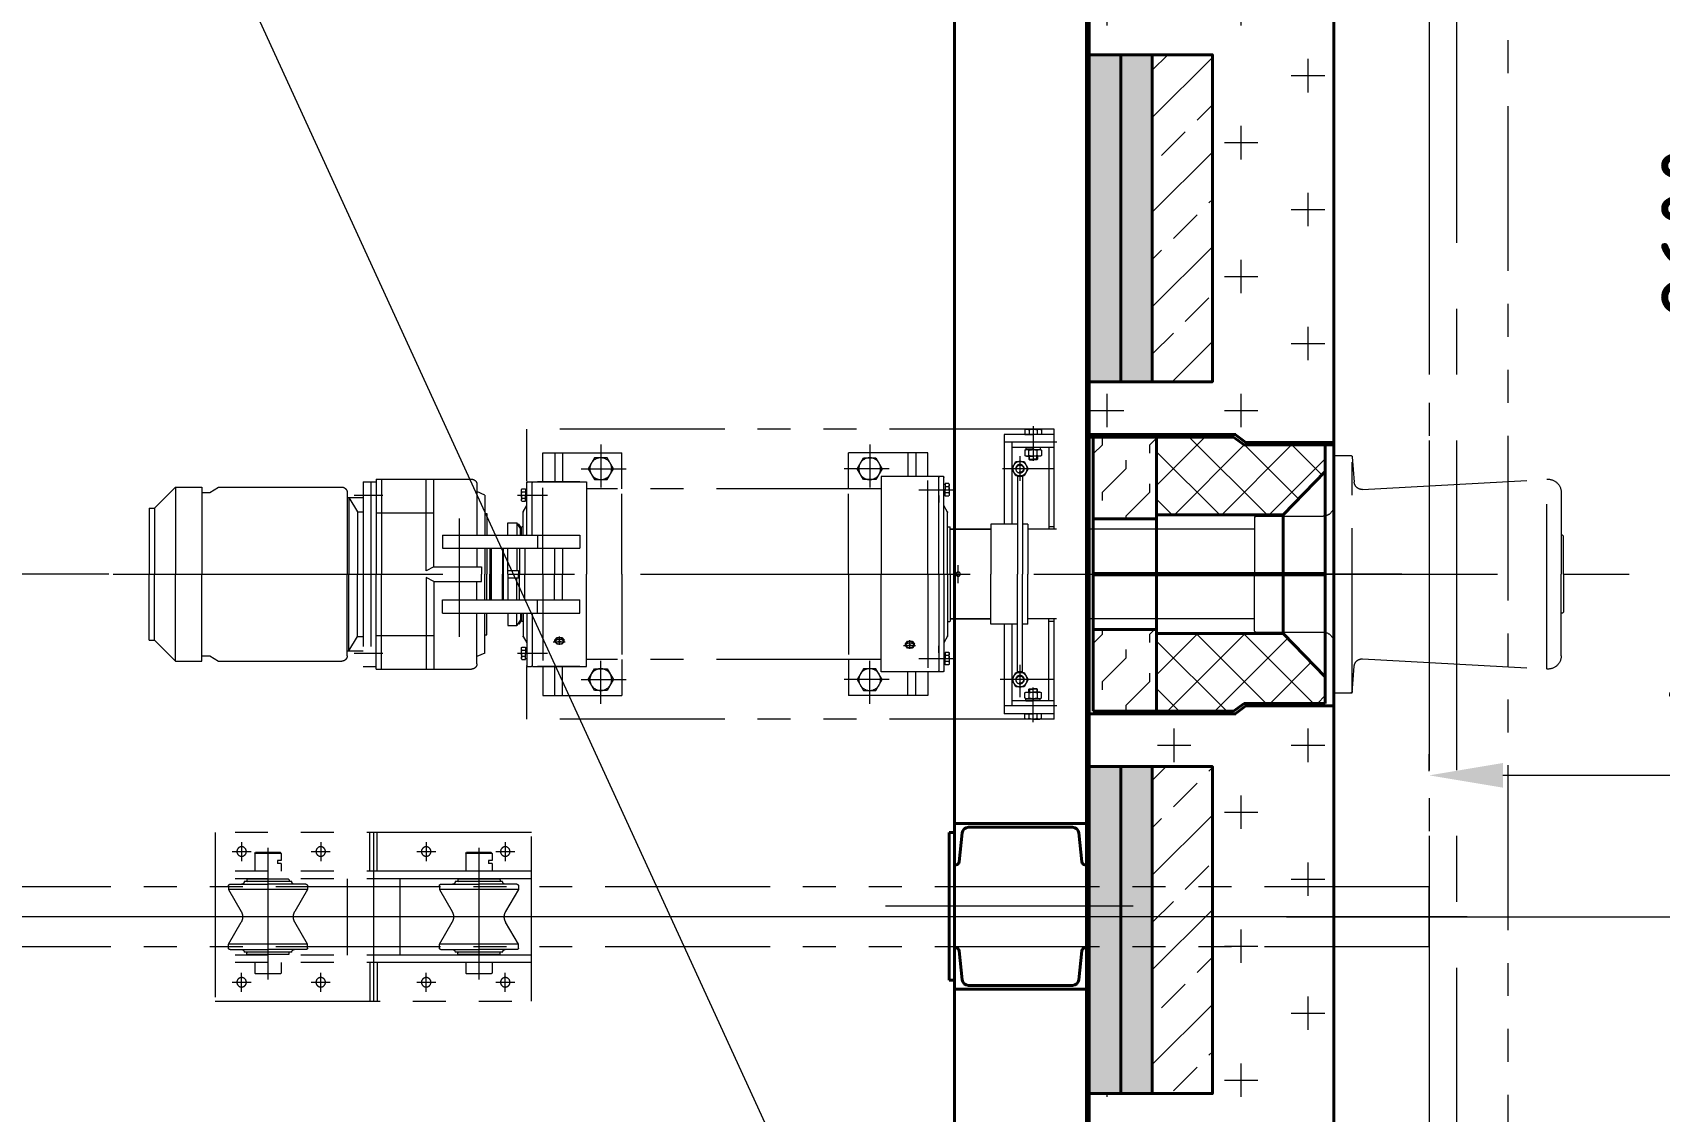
# Model space of a CAD drawing. Header units: millimetres. Extents: x 52110 to 400893, y -153728 to 31997.
# Drawn here: x 166396 to 169481, y -95063 to -93017 of the extents above; entities that cross this region are included whole.
import ezdxf

# ---------------------------------------------------------------- set-up
doc = ezdxf.new("R2010")
doc.units = ezdxf.units.MM
doc.header["$LTSCALE"] = 500
doc.linetypes.add('CENTER', pattern=[2, 1.25, -0.25, 0.25, -0.25])
doc.linetypes.add('PHANTOM2', pattern=[1.25, 0.625, -0.125, 0.125, -0.125, 0.125, -0.125])
for name, color, linetype, lineweight in [('2D', 4, 'PHANTOM2', 20), ('3中心线层', 1, 'CENTER', 18), ('SHI', 7, 'Continuous', 40), ('WEN', 3, 'Continuous', 20), ('ZHONG', 1, 'CENTER', 20)]:
    doc.layers.add(name, color=color, linetype=linetype, lineweight=lineweight)
doc.styles.add('GB', font='gbenor.shx', dxfattribs={"bigfont": 'gbcbig.shx'})
doc.dimstyles.new('ISO-25$0', dxfattribs={"dimscale": 40, "dimtxt": 3.5, "dimasz": 3.5, "dimexe": 1, "dimexo": 0.2, "dimgap": 1.2, "dimtad": 1, "dimtoh": 1, "dimdec": 1, "dimzin": 9, "dimdsep": 46, "dimtxsty": 'GB', "dimcen": 0, "dimclrd": 3, "dimclre": 3, "dimclrt": 256, "dimadec": 0, "dimazin": 2, "dimtfac": 1, "dimtdec": 1, "dimtix": 1, "dimtmove": 0, "dimatfit": 3, "dimldrblk": 'DOTSMALL', "dimfxl": 0, "dimlwd": -1, "dimlwe": 20, "dimarcsym": 0})

# ---------------------------------------------------------------- blocks, each defined once
blk = doc.blocks.new('tgj')
at = {"layer": '2D'}
for p, q in [((145223.7, 50980.8), (145823.7, 50980.8)), ((145223.7, 50660.8), (145223.7, 50980.8)), ((145516.7, 50907.3), (145516.7, 50980.8)), ((145530.7, 50907.3), (145530.7, 50980.8)), ((145823.7, 50980.8), (145823.7, 50660.8)), ((145298.7, 50927.3), (145300.2, 50928.8)), ((145298.7, 50907.3), (145298.7, 50927.3)), ((145347.2, 50928.8), (145300.2, 50928.8)), ((145348.7, 50927.3), (145347.2, 50928.8)), ((145348.7, 50907.3), (145348.7, 50927.3)), ((145698.7, 50927.3), (145700.2, 50928.8)), ((145698.7, 50907.3), (145698.7, 50927.3)), ((145747.2, 50928.8), (145700.2, 50928.8)), ((145748.7, 50927.3), (145747.2, 50928.8)), ((145748.7, 50907.3), (145748.7, 50927.3)), ((145823.7, 50907.3), (145223.7, 50907.3)), ((145823.7, 50893.3), (145223.7, 50893.3)), ((145248.7, 50879.8), (145248.7, 50872.7)), ((145251.7, 50882.8), (145323.7, 50882.8)), ((145278.7, 50887.8), (145278.7, 50887.8)), ((145323.7, 50887.8), (145278.7, 50887.8)), ((145284.7, 50892.3), (145283.7, 50891.3)), ((145283.7, 50891.3), (145283.7, 50888.8)), ((145283.7, 50888.8), (145284.7, 50887.8)), ((145362.7, 50892.3), (145284.7, 50892.3)), ((145368.7, 50887.8), (145323.7, 50887.8)), ((145395.7, 50882.8), (145323.7, 50882.8)), ((145363.7, 50891.3), (145362.7, 50892.3)), ((145363.7, 50888.8), (145362.7, 50887.8)), ((145363.7, 50891.3), (145363.7, 50888.8)), ((145368.7, 50887.8), (145368.7, 50887.8)), ((145398.7, 50879.8), (145398.7, 50872.7)), ((145473.7, 50748.3), (145473.7, 50893.3)), ((145573.7, 50748.3), (145573.7, 50893.3)), ((145648.7, 50879.8), (145648.7, 50872.7)), ((145651.7, 50882.8), (145723.7, 50882.8)), ((145678.7, 50887.8), (145678.7, 50887.8)), ((145723.7, 50887.8), (145678.7, 50887.8)), ((145684.7, 50892.3), (145683.7, 50891.3)), ((145683.7, 50891.3), (145683.7, 50888.8)), ((145683.7, 50888.8), (145684.7, 50887.8)), ((145762.7, 50892.3), (145684.7, 50892.3)), ((145768.7, 50887.8), (145723.7, 50887.8)), ((145795.7, 50882.8), (145723.7, 50882.8)), ((145763.7, 50891.3), (145762.7, 50892.3)), ((145763.7, 50888.8), (145762.7, 50887.8)), ((145763.7, 50891.3), (145763.7, 50888.8)), ((145768.7, 50887.8), (145768.7, 50887.8)), ((145798.7, 50879.8), (145798.7, 50872.7)), ((147525.8, 50877.8), (143469.2, 50877.8)), ((145248.7, 50872.7), (145272.9, 50830.8)), ((145398.7, 50872.7), (145248.7, 50872.7)), ((145398.7, 50872.7), (145374.4, 50830.8)), ((145648.7, 50872.7), (145672.9, 50830.8)), ((145798.7, 50872.7), (145648.7, 50872.7)), ((145798.7, 50872.7), (145774.4, 50830.8)), ((147525.8, 50877.8), (147525.8, 50763.8)), ((145248.7, 50768.8), (145272.9, 50810.8)), ((145398.7, 50768.8), (145374.4, 50810.8)), ((145648.7, 50768.8), (145672.9, 50810.8)), ((145798.7, 50768.8), (145774.4, 50810.8)), ((147525.8, 50763.8), (143469.2, 50763.8)), ((145248.7, 50761.8), (145248.7, 50768.8)), ((145398.7, 50768.8), (145248.7, 50768.8)), ((145251.7, 50758.8), (145323.7, 50758.8)), ((145395.7, 50758.8), (145323.7, 50758.8)), ((145398.7, 50761.8), (145398.7, 50768.8)), ((145648.7, 50761.8), (145648.7, 50768.8)), ((145798.7, 50768.8), (145648.7, 50768.8)), ((145651.7, 50758.8), (145723.7, 50758.8)), ((145795.7, 50758.8), (145723.7, 50758.8)), ((145798.7, 50761.8), (145798.7, 50768.8)), ((145823.7, 50748.3), (145223.7, 50748.3)), ((145823.7, 50734.3), (145223.7, 50734.3)), ((145278.7, 50753.8), (145278.7, 50753.8)), ((145323.7, 50753.8), (145278.7, 50753.8)), ((145283.7, 50752.8), (145284.7, 50753.8)), ((145283.7, 50750.3), (145283.7, 50752.8)), ((145284.7, 50749.3), (145283.7, 50750.3)), ((145292.7, 50753.8), (145284.7, 50753.8)), ((145362.7, 50749.3), (145284.7, 50749.3)), ((145298.7, 50700.3), (145298.7, 50734.3)), ((145362.7, 50753.8), (145323.7, 50753.8)), ((145348.7, 50719.8), (145348.7, 50734.3)), ((145368.7, 50753.8), (145354.7, 50753.8)), ((145363.7, 50752.8), (145362.7, 50753.8)), ((145363.7, 50750.3), (145362.7, 50749.3)), ((145363.7, 50750.3), (145363.7, 50752.8)), ((145368.7, 50753.8), (145368.7, 50753.8)), ((145516.7, 50734.3), (145516.7, 50660.8)), ((145530.7, 50734.3), (145530.7, 50660.8)), ((145678.7, 50753.8), (145678.7, 50753.8)), ((145723.7, 50753.8), (145678.7, 50753.8)), ((145683.7, 50752.8), (145684.7, 50753.8)), ((145683.7, 50750.3), (145683.7, 50752.8)), ((145684.7, 50749.3), (145683.7, 50750.3)), ((145692.7, 50753.8), (145684.7, 50753.8)), ((145762.7, 50749.3), (145684.7, 50749.3)), ((145698.7, 50700.3), (145698.7, 50734.3)), ((145762.7, 50753.8), (145723.7, 50753.8)), ((145748.7, 50719.8), (145748.7, 50734.3)), ((145768.7, 50753.8), (145754.7, 50753.8)), ((145763.7, 50752.8), (145762.7, 50753.8)), ((145763.7, 50750.3), (145762.7, 50749.3)), ((145763.7, 50750.3), (145763.7, 50752.8)), ((145768.7, 50753.8), (145768.7, 50753.8)), ((145348.7, 50700.3), (145298.7, 50700.3)), ((145298.7, 50700.3), (145300.2, 50698.8)), ((145347.2, 50698.8), (145300.2, 50698.8)), ((145341.7, 50713.8), (145341.7, 50719.8)), ((145348.7, 50719.8), (145341.7, 50719.8)), ((145348.7, 50713.8), (145341.7, 50713.8)), ((145348.7, 50700.3), (145347.2, 50698.8)), ((145348.7, 50700.3), (145348.7, 50713.8)), ((145698.7, 50700.3), (145700.2, 50698.8)), ((145748.7, 50700.3), (145698.7, 50700.3)), ((145747.2, 50698.8), (145700.2, 50698.8)), ((145741.7, 50713.8), (145741.7, 50719.8)), ((145748.7, 50719.8), (145741.7, 50719.8)), ((145748.7, 50713.8), (145741.7, 50713.8)), ((145748.7, 50700.3), (145747.2, 50698.8)), ((145748.7, 50700.3), (145748.7, 50713.8)), ((145823.7, 50660.8), (145223.7, 50660.8))]:
    blk.add_line(p, q, dxfattribs=at)
at = {"layer": '2D', "ltscale": 10}
for centre in [(145273.7, 50944.8), (145423.7, 50944.8), (145623.7, 50944.8), (145773.7, 50944.8), (145273.7, 50696.8), (145423.7, 50696.8), (145623.7, 50696.8), (145773.7, 50696.8)]:
    blk.add_circle(centre, 9, dxfattribs=at)
at = {"layer": '2D'}
for centre, radius, start, end in [((145251.7, 50879.8), 3, 90, 180), ((145273.7, 50887.8), 5, 270, 0), ((145373.7, 50887.8), 5, 180, 270), ((145395.7, 50879.8), 3, 0, 90), ((145651.7, 50879.8), 3, 90, 180), ((145673.7, 50887.8), 5, 270, 0), ((145773.7, 50887.8), 5, 180, 270), ((145795.7, 50879.8), 3, 0, 90), ((145255.6, 50820.8), 20, 330, 30), ((145391.8, 50820.8), 20, 150, 210), ((145655.6, 50820.8), 20, 330, 30), ((145791.8, 50820.8), 20, 150, 210), ((145251.7, 50761.8), 3, 180, 270), ((145273.7, 50753.8), 5, 0, 90), ((145373.7, 50753.8), 5, 90, 180), ((145395.7, 50761.8), 3, 270, 0), ((145651.7, 50761.8), 3, 180, 270), ((145673.7, 50753.8), 5, 0, 90), ((145773.7, 50753.8), 5, 90, 180), ((145795.7, 50761.8), 3, 270, 0)]:
    blk.add_arc(centre, radius, start, end, dxfattribs=at)
at = {"layer": 'ZHONG', "ltscale": 10}
for p, q in [((145523.7, 50660.8), (145523.7, 50980.8)), ((145255.7, 50944.8), (145291.7, 50944.8)), ((145273.7, 50962.8), (145273.7, 50926.8)), ((145405.7, 50944.8), (145441.7, 50944.8)), ((145423.7, 50962.8), (145423.7, 50926.8)), ((145605.7, 50944.8), (145641.7, 50944.8)), ((145623.7, 50962.8), (145623.7, 50926.8)), ((145755.7, 50944.8), (145791.7, 50944.8)), ((145773.7, 50962.8), (145773.7, 50926.8)), ((145255.7, 50696.8), (145291.7, 50696.8)), ((145273.7, 50678.8), (145273.7, 50714.8)), ((145405.7, 50696.8), (145441.7, 50696.8)), ((145423.7, 50678.8), (145423.7, 50714.8)), ((145605.7, 50696.8), (145641.7, 50696.8)), ((145623.7, 50678.8), (145623.7, 50714.8)), ((145755.7, 50696.8), (145791.7, 50696.8)), ((145773.7, 50678.8), (145773.7, 50714.8))]:
    blk.add_line(p, q, dxfattribs=at)
at = {"layer": 'ZHONG', "ltscale": 7}
for p, q in [((145323.7, 50689.5), (145323.7, 50939.4)), ((145723.7, 50689.5), (145723.7, 50939.4))]:
    blk.add_line(p, q, dxfattribs=at)
at = {"layer": 'ZHONG', "ltscale": 21}
blk.add_line((147598.1, 50820.8), (143409.6, 50820.8), dxfattribs=at)
blk = doc.blocks.new('l')
at = {"layer": '2D'}
blk.add_lwpolyline([(196153.5, 48915.3), (196303.5, 48915.3), (196303.5, 36915.3), (196153.5, 36915.3)], close=True, dxfattribs=at)
blk = doc.blocks.new('*D321')
at = {"layer": 'Defpoints', "color": 0}
for p in [(169044.5, -94425.5), (169044.5, -94425.5), (170234.5, -94425.5)]:
    blk.add_point(p, dxfattribs=at)
at = {"layer": 'WEN', "color": 3, "linetype": 'ByBlock', "lineweight": 20}
for p, q in [((169044.5, -94417.5), (169044.5, -94385.5)), ((170234.5, -94417.5), (170234.5, -94385.5))]:
    blk.add_line(p, q, dxfattribs=at)
at = {"layer": 'WEN', "color": 3, "linetype": 'ByBlock'}
blk.add_line((170094.5, -94425.5), (169184.5, -94425.5), dxfattribs=at)
at = {"layer": 'WEN', "color": 3}
for points in [[(169184.5, -94402.1), (169184.5, -94448.8), (169044.5, -94425.5)], [(170094.5, -94402.1), (170094.5, -94448.8), (170234.5, -94425.5)]]:
    blk.add_solid(points, dxfattribs=at)
at = {"layer": 'WEN', "insert": (169639.5, -94307.5), "char_height": 140, "attachment_point": 5, "style": 'GB'}
blk.add_mtext('1190', dxfattribs=at)
blk = doc.blocks.new('_DotSmall')
at = {"color": 0, "linetype": 'ByBlock', "const_width": 0.5}
blk.add_lwpolyline([(-0.0625, 0, 1), (0.0625, 0, 1)], format="xyb", close=True, dxfattribs=at)
blk = doc.blocks.new('A$C7DE81D0F')
at = {"layer": '2D'}
for p, q in [((1724.6, 555.5), (724.6, 555.5)), ((724.6, 555.5), (724.6, 456.5)), ((1684.6, 555.6), (1672.2, 555.6)), ((1677.1, 555.6), (1677.1, 555.6)), ((1684.6, 555.6), (1697, 555.6)), ((1692, 555.6), (1692, 555.6)), ((1724.6, 555.5), (1724.6, 365.5)), ((1724.6, 545.5), (1629.6, 545.5)), ((1629.6, 375.5), (1629.6, 545.5)), ((1729.6, 530.5), (1629.6, 530.5)), ((1644.6, 530.5), (1644.6, 375.5)), ((1668.9, 554.4), (1668.9, 545.5)), ((1668.9, 545.5), (1684.6, 545.5)), ((1676.8, 554.4), (1676.8, 545.5)), ((1700.2, 545.5), (1684.6, 545.5)), ((1692.3, 554.4), (1692.3, 545.5)), ((1700.2, 554.4), (1700.2, 545.5)), ((754.6, 510.5), (904.6, 510.5)), ((754.6, 455.5), (754.6, 510.5)), ((777.3, 510.5), (777.3, 455.5)), ((792.3, 510.5), (792.3, 455.5)), ((904.6, 442.5), (904.6, 510.5)), ((1484.6, 510.5), (1334.6, 510.5)), ((1334.6, 442.5), (1334.6, 510.5)), ((1446.9, 510.5), (1446.9, 465.5)), ((1461.9, 510.5), (1461.9, 465.5)), ((1484.6, 465.5), (1484.6, 510.5)), ((1724.6, 520.5), (1644.6, 520.5)), ((1668.9, 515.7), (1668.9, 505.3)), ((1668.9, 505.3), (1668.9, 505.3)), ((1671, 520.5), (1684.6, 520.5)), ((1671, 520.5), (1671, 517.1)), ((1671, 517.1), (1696.1, 517.1)), ((1672, 504.1), (1684.6, 504.1)), ((1684.6, 516.9), (1672.2, 516.9)), ((1676.6, 504.1), (1676.6, 498.8)), ((1676.6, 498.8), (1684.6, 498.8)), ((1676.6, 498.8), (1677.7, 497.7)), ((1676.7, 515.7), (1676.7, 515.7)), ((1676.7, 505.3), (1676.7, 515.7)), ((1676.7, 504.1), (1676.7, 504.1)), ((1677.2, 517.1), (1677.2, 517.1)), ((1677.7, 497.7), (1677.7, 504.1)), ((1677.7, 497.7), (1684.6, 497.7)), ((1685.1, 520.5), (1683.4, 517.1)), ((1685.7, 520.5), (1684, 517.1)), ((1698.2, 520.5), (1684.6, 520.5)), ((1684.6, 516.9), (1696.9, 516.9)), ((1697.2, 504.1), (1684.6, 504.1)), ((1692.6, 498.8), (1684.6, 498.8)), ((1691.4, 497.7), (1684.6, 497.7)), ((1691.4, 497.7), (1691.4, 504.1)), ((1692.6, 498.8), (1691.4, 497.7)), ((1692, 517.1), (1692, 517.1)), ((1692.4, 505.3), (1692.4, 515.7)), ((1692.4, 515.7), (1692.4, 515.7)), ((1692.4, 504.1), (1692.4, 504.1)), ((1692.6, 504.1), (1692.6, 498.8)), ((1696.2, 517.1), (1698.2, 517.1)), ((1698.2, 520.5), (1698.2, 517.1)), ((1700.3, 515.7), (1700.3, 505.3)), ((1700.3, 505.3), (1700.3, 505.3)), ((1714.6, 520.5), (1714.6, 365.5)), ((2254.6, 502.5), (2254.6, 280.5)), ((2257.6, 505.5), (2289.6, 505.5)), ((2289.6, 505.5), (2289.6, 57.4)), ((2289.6, 505.5), (2293.5, 455)), ((1396.4, 465.5), (1396.4, 280.5)), ((1505.4, 465.5), (1396.4, 465.5)), ((1505.4, 280.5), (1505.4, 465.5)), ((1506.4, 465.5), (1505.4, 464.5)), ((1514.4, 465.5), (1506.4, 465.5)), ((1515.4, 464.5), (1514.4, 465.5)), ((1515.4, 280.5), (1515.4, 464.5)), ((1654.6, 465.5), (1654.6, 280.5)), ((1664.6, 465.5), (1654.6, 465.5)), ((1664.6, 465.5), (1664.6, 280.5)), ((58.2, 445.5), (18.2, 405.5)), ((58.2, 445.5), (108.2, 445.5)), ((58.2, 445.5), (58.2, 280.5)), ((108.2, 445.5), (108.2, 280.5)), ((108.2, 435.5), (123.2, 435.5)), ((123.2, 435.5), (139.6, 445.5)), ((139.6, 445.5), (373.7, 445.5)), ((383.7, 435.5), (383.7, 280.5)), ((413.7, 105.5), (413.7, 455.5)), ((413.7, 455.5), (438.7, 455.5)), ((428.7, 105.5), (428.7, 455.5)), ((438.7, 460.5), (438.7, 280.5)), ((438.7, 460.5), (619.7, 460.5)), ((448.7, 460.5), (448.7, 280.5)), ((533.2, 286.9), (533.2, 460.5)), ((548.2, 294.5), (548.2, 460.5)), ((629.7, 450.5), (629.7, 354.5)), ((644.7, 430.5), (629.7, 437)), ((714.2, 430.5), (714.2, 439.8)), ((714.2, 436.1), (714.2, 436.1)), ((715.1, 442.3), (721.8, 442.3)), ((715.1, 436.3), (721.8, 436.3)), ((721.8, 442.3), (721.8, 430.5)), ((721.8, 440.7), (724.4, 440.7)), ((721.8, 440.7), (721.8, 430.5)), ((724.4, 454.5), (725.4, 455.5)), ((724.4, 354.5), (724.4, 454.5)), ((724.4, 439.3), (724.4, 440.7)), ((724.4, 420.3), (724.4, 439.2)), ((725.4, 455.5), (733.4, 455.5)), ((733.4, 455.5), (734.4, 454.5)), ((735.4, 455.5), (734.4, 454.5)), ((734.4, 406.5), (734.4, 454.5)), ((734.4, 354.5), (734.4, 454.5)), ((734.4, 415.5), (734.4, 454.5)), ((735.4, 455.5), (837.3, 455.5)), ((824.6, 455.5), (744.4, 455.5)), ((754.6, 280.5), (754.6, 444.3)), ((837.3, 455.5), (837.3, 280.5)), ((1396.4, 442.5), (837.3, 442.5)), ((904.6, 280.5), (904.6, 433.1)), ((1334.6, 280.5), (1334.6, 433.1)), ((1484.6, 280.5), (1484.6, 458.1)), ((1505.4, 415.5), (1505.4, 434.5)), ((1505.4, 416.5), (1505.4, 434.5)), ((1517.9, 450.7), (1515.4, 450.7)), ((1515.4, 449.3), (1515.4, 450.7)), ((1515.4, 430.3), (1515.4, 449.2)), ((1517.9, 441.4), (1515.4, 440.1)), ((1517.9, 440.9), (1515.4, 439.7)), ((1517.9, 452.3), (1517.9, 440.5)), ((1524.6, 452.3), (1517.9, 452.3)), ((1517.9, 450.7), (1517.9, 440.5)), ((1524.6, 446.3), (1517.9, 446.3)), ((1517.9, 428.8), (1517.9, 440.5)), ((1517.9, 430.3), (1517.9, 440.5)), ((1524.6, 434.7), (1517.9, 434.7)), ((1525.5, 440.5), (1525.5, 449.8)), ((1525.5, 446.1), (1525.5, 446.1)), ((1525.5, 440.5), (1525.5, 431.2)), ((1525.5, 434.9), (1525.5, 434.9)), ((2309.1, 441.2), (2658.7, 460.4)), ((2658.7, 460.4), (2658.7, 100.6)), ((2686, 435.5), (2686, 280.5)), ((8.2, 405.5), (8.2, 280.5)), ((8.2, 405.5), (18.2, 405.5)), ((18.2, 405.5), (18.2, 280.5)), ((383.7, 425.7), (413.7, 425.7)), ((386.7, 425.7), (403.1, 398.6)), ((386.7, 425.7), (386.7, 280.5)), ((644.7, 430.5), (644.7, 354.5)), ((714.2, 430.5), (714.2, 421.2)), ((714.2, 424.9), (714.2, 424.9)), ((715.1, 424.7), (721.8, 424.7)), ((715.1, 418.8), (721.8, 418.8)), ((717.4, 398.7), (724.4, 410.8)), ((721.8, 431.4), (724.4, 430.1)), ((721.8, 430.9), (724.4, 429.7)), ((721.8, 420.3), (721.8, 430.5)), ((721.8, 418.8), (721.8, 430.5)), ((721.8, 420.3), (724.4, 420.3)), ((782, 413.6), (777.7, 408.6)), ((777.7, 408.6), (777.7, 405.6)), ((777.7, 408.6), (782, 403.6)), ((777.7, 405.6), (782, 400.6)), ((790.7, 413.6), (782, 413.6)), ((782, 403.6), (790.7, 403.6)), ((782, 403.6), (782, 400.6)), ((795, 408.6), (790.7, 413.6)), ((790.7, 403.6), (795, 408.6)), ((790.7, 400.6), (795, 405.6)), ((790.7, 403.6), (790.7, 400.6)), ((795, 408.6), (795, 405.6)), ((1446.5, 420.6), (1442.2, 415.6)), ((1442.2, 415.6), (1446.5, 410.6)), ((1442.2, 415.6), (1442.2, 412.6)), ((1442.2, 412.6), (1446.5, 407.6)), ((1455.2, 420.6), (1446.5, 420.6)), ((1446.5, 410.6), (1455.2, 410.6)), ((1446.5, 410.6), (1446.5, 407.6)), ((1446.5, 407.6), (1455.2, 407.6)), ((1459.5, 415.6), (1455.2, 420.6)), ((1455.2, 410.6), (1459.5, 415.6)), ((1455.2, 407.6), (1459.5, 412.6)), ((1455.2, 410.6), (1455.2, 407.6)), ((1459.5, 415.6), (1459.5, 412.6)), ((1505.4, 429.5), (1505.4, 416.5)), ((1517.9, 430.3), (1515.4, 430.3)), ((1522.4, 398.4), (1515.4, 410.5)), ((1524.6, 428.8), (1517.9, 428.8)), ((403.1, 398.6), (403.1, 280.5)), ((403.1, 398.6), (413.7, 398.6)), ((438.7, 396.6), (548.2, 396.6)), ((644.7, 395.5), (648.7, 395.5)), ((648.7, 395.5), (648.7, 354.5)), ((688.4, 378), (705.4, 378)), ((688.4, 354.5), (688.4, 378)), ((705.4, 378), (705.4, 354.5)), ((712.4, 367.1), (705.4, 378)), ((709.3, 375.6), (707.6, 374.5)), ((714.4, 367.7), (709.3, 375.6)), ((715.4, 370.5), (714.4, 369.5)), ((717.4, 370.5), (715.4, 370.5)), ((717.4, 354.5), (717.4, 398.7)), ((782, 400.6), (790.7, 400.6)), ((1522.4, 280.5), (1522.4, 398.4)), ((1522.4, 370.5), (1526.4, 370.5)), ((1526.4, 370.5), (1527.4, 369.5)), ((1604.6, 375.5), (1604.6, 280.5)), ((1654.6, 375.5), (1604.6, 375.5)), ((1674.6, 375.5), (1664.6, 375.5)), ((1674.6, 375.5), (1674.6, 280.5)), ((1724.6, 370.5), (1714.6, 370.5)), ((2104.6, 388.5), (2106.6, 390.5)), ((2104.6, 388.5), (2104.6, 280.5)), ((2106.6, 390.5), (2234.6, 390.5)), ((564.2, 354.5), (824.6, 354.5)), ((564.2, 354.5), (564.2, 329.5)), ((712.4, 355.5), (712.4, 367.1)), ((712.4, 354.5), (712.4, 355.5)), ((714.4, 354.5), (714.4, 369.5)), ((744.6, 354.5), (744.6, 329.5)), ((824.6, 354.5), (824.6, 329.5)), ((1527.4, 280.5), (1527.4, 369.5)), ((1527.4, 365.5), (1604.6, 365.5)), ((1604.6, 365.5), (1527.4, 365.5)), ((1527.4, 362.5), (1527.4, 365.5)), ((2104.1, 365.5), (1674.6, 365.5)), ((2688.5, 354.5), (2686, 354.5)), ((2690.5, 352.5), (2688.5, 354.5)), ((2690.5, 280.5), (2690.5, 352.5)), ((564.2, 329.5), (824.6, 329.5)), ((629.7, 329.5), (629.7, 294.5)), ((644.7, 329.5), (644.7, 280.5)), ((648.7, 329.5), (648.7, 280.5)), ((654.2, 329.5), (654.2, 280.5)), ((654.2, 318), (655.1, 318)), ((655.1, 329.5), (655.1, 280.5)), ((657.1, 329.5), (657.1, 231.5)), ((678.1, 329.5), (678.1, 280.5)), ((680.1, 329.5), (680.1, 231.5)), ((688.4, 280.5), (688.4, 329.5)), ((705.4, 329.5), (705.4, 287.5)), ((710.6, 329.5), (710.6, 280.5)), ((720.7, 329.5), (720.7, 280.5)), ((777.1, 329.5), (777.1, 280.5)), ((792.1, 329.5), (792.1, 280.5)), ((8.2, 155.5), (8.2, 280.5)), ((18.2, 155.5), (18.2, 280.5)), ((58.2, 115.5), (58.2, 280.5)), ((108.2, 115.5), (108.2, 280.5)), ((383.7, 125.5), (383.7, 280.5)), ((386.7, 135.4), (386.7, 280.5)), ((403.1, 162.5), (403.1, 280.5)), ((438.7, 100.5), (438.7, 280.5)), ((448.7, 100.5), (448.7, 280.5)), ((548.2, 294.5), (533.2, 286.9)), ((548.2, 294.5), (638.5, 294.5)), ((638.5, 294.5), (638.5, 280.5)), ((638.5, 266.5), (638.5, 280.5)), ((644.7, 231.5), (644.7, 280.5)), ((648.7, 231.5), (648.7, 280.5)), ((654.2, 231.5), (654.2, 280.5)), ((655.1, 231.5), (655.1, 280.5)), ((678.1, 231.5), (678.1, 280.5)), ((688.4, 287.5), (708.4, 287.5)), ((688.4, 280.5), (688.4, 231.5)), ((708.4, 287.5), (708.4, 280.5)), ((708.4, 273.5), (708.4, 280.5)), ((710.6, 231.5), (710.6, 280.5)), ((720.7, 231.5), (720.7, 280.5)), ((754.6, 280.5), (754.6, 116.8)), ((777.1, 231.5), (777.1, 280.5)), ((792.1, 231.5), (792.1, 280.5)), ((837.3, 105.5), (837.3, 280.5)), ((904.6, 280.5), (904.6, 127.9)), ((1334.6, 280.5), (1334.6, 127.9)), ((1396.4, 95.5), (1396.4, 280.5)), ((1484.6, 280.5), (1484.6, 103)), ((1505.4, 280.5), (1505.4, 95.5)), ((1515.4, 280.5), (1515.4, 96.5)), ((1522.4, 280.5), (1522.4, 162.7)), ((1527.4, 280.5), (1527.4, 191.5)), ((1542.4, 297.5), (1542.4, 263.4)), ((1604.6, 185.5), (1604.6, 280.5)), ((1654.6, 95.5), (1654.6, 280.5)), ((1664.6, 95.5), (1664.6, 280.5)), ((1674.6, 185.5), (1674.6, 280.5)), ((2104.6, 172.5), (2104.6, 280.5)), ((2254.6, 58.5), (2254.6, 280.5)), ((2686, 125.5), (2686, 280.5)), ((2690.5, 280.5), (2690.5, 208.5)), ((533.2, 274.2), (533.2, 100.5)), ((548.2, 266.5), (533.2, 274.2)), ((548.2, 266.5), (548.2, 100.5)), ((548.2, 266.5), (638.5, 266.5)), ((629.7, 231.5), (629.7, 266.5)), ((688.4, 273.5), (708.4, 273.5)), ((705.4, 231.5), (705.4, 273.5)), ((564.2, 231.5), (824.6, 231.5)), ((564.2, 206.5), (564.2, 231.5)), ((654.2, 243), (655.1, 243)), ((744.6, 206.5), (744.6, 231.5)), ((824.6, 206.5), (824.6, 231.5)), ((564.2, 206.5), (824.6, 206.5)), ((629.7, 110.5), (629.7, 206.5)), ((644.7, 130.5), (644.7, 206.5)), ((648.7, 165.5), (648.7, 206.5)), ((688.4, 206.5), (688.4, 183)), ((705.4, 183), (705.4, 206.5)), ((712.4, 193.9), (705.4, 183)), ((709.3, 185.5), (707.6, 186.6)), ((714.4, 193.3), (709.3, 185.5)), ((712.4, 206.5), (712.4, 205.5)), ((712.4, 205.5), (712.4, 193.9)), ((714.4, 206.5), (714.4, 191.5)), ((715.4, 190.5), (714.4, 191.5)), ((717.4, 190.5), (715.4, 190.5)), ((717.4, 206.5), (717.4, 162.3)), ((724.4, 206.5), (724.4, 106.5)), ((734.4, 206.5), (734.4, 106.5)), ((1522.4, 190.5), (1526.4, 190.5)), ((1526.4, 190.5), (1527.4, 191.5)), ((1527.4, 198.5), (1527.4, 195.5)), ((1527.4, 195.5), (1604.6, 195.5)), ((1604.6, 195.5), (1527.4, 195.5)), ((1654.6, 185.5), (1604.6, 185.5)), ((1629.6, 15.5), (1629.6, 185.5)), ((1644.6, 185.5), (1644.6, 30.5)), ((1674.6, 185.5), (1664.6, 185.5)), ((2104.1, 195.5), (1674.6, 195.5)), ((1714.6, 40.5), (1714.6, 195.5)), ((1724.6, 190.5), (1714.6, 190.5)), ((1724.6, 195.5), (1724.6, 5.5)), ((2688.5, 206.5), (2686, 206.5)), ((2690.5, 208.5), (2688.5, 206.5)), ((8.2, 155.5), (18.2, 155.5)), ((58.2, 115.5), (18.2, 155.5)), ((386.7, 135.4), (403.1, 162.5)), ((403.1, 162.5), (413.7, 162.5)), ((438.7, 164.4), (548.2, 164.4)), ((644.7, 165.5), (648.7, 165.5)), ((688.4, 183), (705.4, 183)), ((717.4, 162.3), (724.4, 150.2)), ((734.4, 154.5), (734.4, 106.5)), ((1522.4, 162.7), (1515.4, 150.6)), ((2104.6, 172.5), (2106.6, 170.5)), ((2106.6, 170.5), (2147.1, 170.5)), ((2147.1, 170.5), (2234.6, 170.5)), ((108.2, 125.5), (123.2, 125.5)), ((123.2, 125.5), (139.6, 115.5)), ((383.7, 135.4), (413.7, 135.4)), ((644.7, 130.5), (629.7, 124)), ((714.2, 130.5), (714.2, 139.8)), ((714.2, 136.1), (714.2, 136.1)), ((714.2, 130.5), (714.2, 121.2)), ((714.2, 124.9), (714.2, 124.9)), ((715.1, 142.3), (721.8, 142.3)), ((715.1, 136.3), (721.8, 136.3)), ((715.1, 124.7), (721.8, 124.7)), ((721.8, 142.3), (721.8, 130.5)), ((721.8, 140.7), (724.4, 140.7)), ((721.8, 140.7), (721.8, 130.5)), ((721.8, 130.1), (724.4, 131.4)), ((721.8, 129.7), (724.4, 131)), ((721.8, 120.3), (721.8, 130.5)), ((721.8, 118.8), (721.8, 130.5)), ((724.4, 140.7), (724.4, 121.9)), ((734.4, 145.5), (734.4, 106.5)), ((1505.4, 145.5), (1505.4, 126.5)), ((1505.4, 144.5), (1505.4, 126.5)), ((1505.4, 131.5), (1505.4, 144.5)), ((1517.9, 130.7), (1515.4, 130.7)), ((1515.4, 130.7), (1515.4, 111.9)), ((1524.6, 132.3), (1517.9, 132.3)), ((1517.9, 132.3), (1517.9, 120.5)), ((1517.9, 130.7), (1517.9, 120.5)), ((1524.6, 126.3), (1517.9, 126.3)), ((1525.5, 120.5), (1525.5, 129.8)), ((1525.5, 126.1), (1525.5, 126.1)), ((58.2, 115.5), (108.2, 115.5)), ((139.6, 115.5), (373.7, 115.5)), ((413.7, 105.5), (438.7, 105.5)), ((438.7, 100.5), (619.7, 100.5)), ((715.1, 118.8), (721.8, 118.8)), ((721.8, 120.3), (724.4, 120.3)), ((724.4, 121.8), (724.4, 120.3)), ((724.4, 106.5), (725.4, 105.5)), ((724.6, 104.4), (724.6, 5.5)), ((725.4, 105.5), (733.4, 105.5)), ((733.4, 105.5), (734.4, 106.5)), ((735.4, 105.5), (734.4, 106.5)), ((735.4, 105.5), (837.3, 105.5)), ((824.6, 105.5), (744.4, 105.5)), ((754.6, 105.5), (754.6, 50.5)), ((777.3, 50.5), (777.3, 105.5)), ((792.3, 50.5), (792.3, 105.5)), ((1396.4, 118.5), (837.3, 118.5)), ((904.6, 118.5), (904.6, 50.5)), ((1334.6, 118.5), (1334.6, 50.5)), ((1505.4, 95.5), (1396.4, 95.5)), ((1446.9, 50.5), (1446.9, 95.5)), ((1461.9, 50.5), (1461.9, 95.5)), ((1484.6, 95.5), (1484.6, 50.5)), ((1506.4, 95.5), (1505.4, 96.5)), ((1514.4, 95.5), (1506.4, 95.5)), ((1515.4, 96.5), (1514.4, 95.5)), ((1517.9, 120.1), (1515.4, 121.4)), ((1517.9, 119.7), (1515.4, 121)), ((1515.4, 111.8), (1515.4, 110.3)), ((1517.9, 110.3), (1515.4, 110.3)), ((1517.9, 108.8), (1517.9, 120.5)), ((1517.9, 110.3), (1517.9, 120.5)), ((1524.6, 114.7), (1517.9, 114.7)), ((1524.6, 108.8), (1517.9, 108.8)), ((1525.5, 120.5), (1525.5, 111.2)), ((1525.5, 114.9), (1525.5, 114.9)), ((1664.6, 95.5), (1654.6, 95.5)), ((2289.8, 58.3), (2293.5, 106)), ((2309.1, 119.8), (2658.7, 100.6)), ((1676.6, 62.2), (1677.7, 63.4)), ((1676.6, 56.9), (1676.6, 62.2)), ((1676.6, 62.2), (1684.6, 62.2)), ((1677.7, 63.4), (1677.7, 56.9)), ((1677.7, 63.4), (1684.6, 63.4)), ((1691.4, 63.4), (1684.6, 63.4)), ((1692.6, 62.2), (1684.6, 62.2)), ((1691.4, 63.4), (1691.4, 56.9)), ((1692.6, 62.2), (1691.4, 63.4)), ((1692.6, 56.9), (1692.6, 62.2)), ((754.6, 50.5), (904.6, 50.5)), ((1484.6, 50.5), (1334.6, 50.5)), ((1724.6, 40.5), (1644.6, 40.5)), ((1668.9, 55.7), (1668.9, 55.7)), ((1668.9, 45.3), (1668.9, 55.7)), ((1671, 40.5), (1671, 44)), ((1671, 44), (1696.1, 44)), ((1671, 40.5), (1684.6, 40.5)), ((1672, 56.9), (1684.6, 56.9)), ((1684.6, 44.1), (1672.2, 44.1)), ((1676.7, 56.9), (1676.7, 56.9)), ((1676.7, 55.7), (1676.7, 45.3)), ((1676.7, 45.3), (1676.7, 45.3)), ((1677.2, 44), (1677.2, 44)), ((1685.1, 40.5), (1683.4, 44)), ((1685.7, 40.5), (1684, 44)), ((1697.2, 56.9), (1684.6, 56.9)), ((1684.6, 44.1), (1696.9, 44.1)), ((1698.2, 40.5), (1684.6, 40.5)), ((1692, 44), (1692, 44)), ((1692.4, 56.9), (1692.4, 56.9)), ((1692.4, 55.7), (1692.4, 45.3)), ((1692.4, 45.3), (1692.4, 45.3)), ((1696.2, 44), (1698.2, 44)), ((1698.2, 40.5), (1698.2, 44)), ((1700.3, 45.3), (1700.3, 55.7)), ((1700.3, 55.7), (1700.3, 55.7)), ((2257.6, 55.5), (2286.8, 55.5)), ((1724.6, 5.5), (724.6, 5.5)), ((1729.6, 30.5), (1629.6, 30.5)), ((1724.6, 15.5), (1629.6, 15.5)), ((1668.9, 15.5), (1684.6, 15.5)), ((1668.9, 6.6), (1668.9, 15.5)), ((1684.6, 5.5), (1672.2, 5.5)), ((1676.8, 6.6), (1676.8, 15.5)), ((1677.1, 5.5), (1677.1, 5.5)), ((1700.2, 15.5), (1684.6, 15.5)), ((1684.6, 5.5), (1697, 5.5)), ((1692, 5.5), (1692, 5.5)), ((1692.3, 6.6), (1692.3, 15.5)), ((1700.2, 6.6), (1700.2, 15.5))]:
    blk.add_line(p, q, dxfattribs=at)
for points in [[(876.5, 459.8), (888.5, 480.5), (876.5, 501.2), (852.6, 501.2), (840.7, 480.5), (852.6, 459.8)], [(1362.6, 459.8), (1350.7, 480.5), (1362.6, 501.2), (1386.5, 501.2), (1398.5, 480.5), (1386.5, 459.8)], [(1667.4, 466.9), (1675.3, 480.5), (1667.4, 494.1), (1651.7, 494.1), (1643.9, 480.5), (1651.7, 466.9)], [(876.5, 101.2), (888.5, 80.5), (876.5, 59.8), (852.6, 59.8), (840.7, 80.5), (852.6, 101.2)], [(1362.6, 101.2), (1350.7, 80.5), (1362.6, 59.8), (1386.5, 59.8), (1398.5, 80.5), (1386.5, 101.2)], [(1667.4, 66.9), (1675.3, 80.5), (1667.4, 94.1), (1651.7, 94.1), (1643.9, 80.5), (1651.7, 66.9)]]:
    blk.add_lwpolyline(points, close=True, dxfattribs=at)
for points in [[(786.3, 413.6, 0.067902), (783.4, 413.2, 0.080166), (781.1, 412.1, 0.107093), (779.4, 410.4, 0.139107), (778.9, 408.6, 0.139107), (779.4, 406.8, 0.107093), (781.1, 405, 0.080166), (783.4, 404, 0.067902), (786.3, 403.6, 0.067902), (789.3, 404, 0.080166), (791.6, 405, 0.107093), (793.3, 406.8, 0.139107), (793.8, 408.6, 0.139107), (793.3, 410.4, 0.107093), (791.6, 412.1, 0.080166), (789.3, 413.2, 0.067902)], [(788.3, 408.6, 0.150035), (788.2, 409, 0.107049), (787.8, 409.4, 0.075296), (787.1, 409.7, 0.062057), (786.3, 409.8, 0.062057), (785.5, 409.7, 0.075296), (784.9, 409.4, 0.107049), (784.5, 409, 0.150035), (784.3, 408.6, 0.150035), (784.5, 408.1, 0.107049), (784.9, 407.7, 0.075296), (785.5, 407.4, 0.062057), (786.3, 407.3, 0.062057), (787.1, 407.4, 0.075296), (787.8, 407.7, 0.107049), (788.2, 408.1, 0.150035)], [(1450.9, 420.6, 0.067902), (1447.9, 420.2, 0.080166), (1445.6, 419.1, 0.107093), (1443.9, 417.4, 0.139107), (1443.4, 415.6, 0.139107), (1443.9, 413.8, 0.107093), (1445.6, 412.1, 0.080166), (1447.9, 411, 0.067902), (1450.9, 410.6, 0.067902), (1453.8, 411, 0.080166), (1456.1, 412.1, 0.107093), (1457.8, 413.8, 0.139107), (1458.3, 415.6, 0.139107), (1457.8, 417.4, 0.107093), (1456.1, 419.1, 0.080166), (1453.8, 420.2, 0.067902)], [(1452.9, 415.6, 0.150035), (1452.7, 416, 0.107049), (1452.3, 416.5, 0.075296), (1451.7, 416.7, 0.062057), (1450.9, 416.8, 0.062057), (1450.1, 416.7, 0.075296), (1449.4, 416.5, 0.107049), (1449, 416, 0.150035), (1448.9, 415.6, 0.150035), (1449, 415.2, 0.107049), (1449.4, 414.7, 0.075296), (1450.1, 414.5, 0.062057), (1450.9, 414.4, 0.062057), (1451.7, 414.5, 0.075296), (1452.3, 414.7, 0.107049), (1452.7, 415.2, 0.150035)]]:
    blk.add_lwpolyline(points, format="xyb", close=True, dxfattribs=at)
for centre, radius in [((864.6, 480.5), 20.7), ((1374.6, 480.5), 20.7), ((1659.6, 480.5), 13.6), ((1659.6, 480.5), 8), ((1542.4, 280.5), 4), ((864.6, 80.5), 20.7), ((1374.6, 80.5), 20.7), ((1659.6, 80.5), 13.6), ((1659.6, 80.5), 8)]:
    blk.add_circle(centre, radius, dxfattribs=at)
for centre, radius, start, end in [((1672.9, 548), 7.55, 58.376, 121.4945), ((1684.4, 530.4), 25.2, 89.6076, 107.5491), ((1684.7, 530.4), 25.2, 72.4509, 90.3924), ((1696.3, 548), 7.55, 58.5055, 121.624), ((1672.8, 509.9), 6.98, 55.8773, 124.1227), ((1672.8, 511.3), 7.11, 236.6726, 303.4684), ((1684.5, 490.6), 26.3, 89.7685, 107.0952), ((1684.4, 529.7), 25.5, 252.4452, 270.321), ((1684.7, 490.6), 26.3, 72.9048, 90.2315), ((1684.7, 529.7), 25.5, 269.679, 287.5548), ((1696.3, 509.9), 6.98, 55.8773, 124.1227), ((1696.3, 511.3), 7.11, 236.5316, 303.3274), ((2257.6, 502.5), 3, 90, 180), ((2286.8, 502.5), 3, 4.3987, 90), ((1659.6, 480.5), 6.88, 169.4013, 103.9785), ((373.7, 435.5), 10, 0, 90), ((619.7, 450.5), 10, 0, 90), ((733.1, 430.7), 18.9, 162.4509, 180.3924), ((719.9, 439.3), 5.66, 148.5055, 211.624), ((1519.8, 449.3), 5.66, 328.376, 31.4945), ((1506.6, 440.7), 18.9, 359.6076, 17.5491), ((1506.6, 440.4), 18.9, 342.4509, 0.3924), ((1519.8, 431.7), 5.66, 328.5055, 31.624), ((2308.4, 456.2), 15, 184.3987, 272.663), ((2661, 435.5), 25, 0, 95.326), ((733.1, 430.4), 18.9, 179.6076, 197.5491), ((719.9, 421.7), 5.66, 148.376, 211.4945), ((2234.6, 410.5), 20, 270, 0), ((2234.6, 150.5), 20, 0, 90), ((373.7, 125.5), 10, 270, 0), ((733.1, 130.7), 18.9, 162.4509, 180.3924), ((733.1, 130.4), 18.9, 179.6076, 197.5491), ((719.9, 139.3), 5.66, 148.5055, 211.624), ((719.9, 121.7), 5.66, 148.376, 211.4945), ((1519.8, 129.3), 5.66, 328.376, 31.4945), ((1506.6, 120.7), 18.9, 359.6076, 17.5491), ((2661, 125.5), 25, 264.674, 0), ((619.7, 110.5), 10, 270, 0), ((1506.6, 120.4), 18.9, 342.4509, 0.3924), ((1519.8, 111.7), 5.66, 328.5055, 31.624), ((2308.4, 104.9), 15, 87.337, 175.6013), ((1659.6, 80.5), 6.88, 169.4013, 103.9785), ((1672.8, 49.8), 7.11, 56.5316, 123.3274), ((1672.8, 51.1), 6.98, 235.8773, 304.1227), ((1684.4, 31.4), 25.5, 89.679, 107.5548), ((1684.5, 70.5), 26.3, 252.9048, 270.2315), ((1684.7, 31.4), 25.5, 72.4452, 90.321), ((1684.7, 70.5), 26.3, 269.7685, 287.0952), ((1696.3, 49.8), 7.11, 56.6726, 123.4684), ((1696.3, 51.1), 6.98, 235.8773, 304.1227), ((2257.6, 58.5), 3, 180, 270), ((2286.8, 58.5), 3, 270, 355.6013), ((1672.9, 13), 7.55, 238.5055, 301.624), ((1684.4, 30.6), 25.2, 252.4509, 270.3924), ((1684.7, 30.6), 25.2, 269.6076, 287.5491), ((1696.3, 13), 7.55, 238.376, 301.4945)]:
    blk.add_arc(centre, radius, start, end, dxfattribs=at)
at = {"layer": '2D', "color": 0, "linetype": 'ByBlock'}
for p in [(1505.4, 464.5), (1515.4, 464.5), (724.4, 454.5), (734.4, 454.5), (734.4, 454.5), (717.4, 398.7), (1522.4, 398.4), (717.4, 162.3), (1522.4, 162.7), (724.4, 106.5), (734.4, 106.5), (734.4, 106.5), (1505.4, 96.5), (1515.4, 96.5)]:
    blk.add_point(p, dxfattribs=at)
at = {"layer": 'ZHONG'}
for p, q in [((1684.6, 561.1), (1684.6, 495.4)), ((864.6, 526.4), (864.6, 444.9)), ((1374.6, 526.4), (1374.6, 444.9)), ((1659.6, 452.8), (1659.6, 513.7)), ((827.4, 480.5), (912.8, 480.5)), ((1411.8, 480.5), (1326.4, 480.5)), ((1724.6, 480.5), (1622.3, 480.5)), ((1467.5, 440.5), (1534.1, 440.5)), ((397, 430.5), (451.5, 430.5)), ((706.9, 430.5), (763.8, 430.5)), ((774.4, 408.6), (796.9, 408.6)), ((786.3, 414.8), (786.3, 398.6)), ((1439, 415.6), (1461.4, 415.6)), ((1450.9, 421.9), (1450.9, 405.6)), ((596.2, 175.2), (596.2, 399.6)), ((-60, 280.5), (2819.1, 280.5)), ((397, 130.5), (451.5, 130.5)), ((706.9, 130.5), (763.8, 130.5)), ((864.6, 34.6), (864.6, 116.1)), ((1374.6, 34.6), (1374.6, 116.1)), ((1467.5, 120.5), (1534.1, 120.5)), ((1659.6, 56.6), (1659.6, 103.8)), ((827.4, 80.5), (912.8, 80.5)), ((1411.8, 80.5), (1326.4, 80.5)), ((1724.6, 80.5), (1626.2, 80.5)), ((1684.6, 0), (1684.6, 65.7))]:
    blk.add_line(p, q, dxfattribs=at)
blk = doc.blocks.new('*D547')
at = {"layer": 'Defpoints', "color": 0}
for p in [(165999.9, -94043.9), (166548.9, -94043.9), (166717.1, -95393.9)]:
    blk.add_point(p, dxfattribs=at)
at = {"layer": 'WEN', "color": 3, "linetype": 'ByBlock', "lineweight": 20}
for p, q in [((166540.9, -94043.9), (165959.9, -94043.9)), ((166709.1, -95393.9), (165959.9, -95393.9))]:
    blk.add_line(p, q, dxfattribs=at)
at = {"layer": 'WEN', "color": 3, "linetype": 'ByBlock'}
blk.add_line((165999.9, -95253.9), (165999.9, -94183.9), dxfattribs=at)
at = {"layer": 'WEN', "color": 3}
for points in [[(165976.5, -94183.9), (166023.2, -94183.9), (165999.9, -94043.9)], [(165976.5, -95253.9), (166023.2, -95253.9), (165999.9, -95393.9)]]:
    blk.add_solid(points, dxfattribs=at)
at = {"layer": 'WEN', "insert": (165881.9, -94718.9), "char_height": 140, "attachment_point": 5, "rotation": 90, "style": 'GB'}
blk.add_mtext('1350', dxfattribs=at)
blk = doc.blocks.new('*D548')
at = {"layer": 'Defpoints', "color": 0}
for p in [(165999.9, -92693.9), (166548.9, -92693.9), (166548.9, -94043.9)]:
    blk.add_point(p, dxfattribs=at)
at = {"layer": 'WEN', "color": 3, "linetype": 'ByBlock', "lineweight": 20}
for p, q in [((166540.9, -92693.9), (165959.9, -92693.9)), ((166540.9, -94043.9), (165959.9, -94043.9))]:
    blk.add_line(p, q, dxfattribs=at)
at = {"layer": 'WEN', "color": 3, "linetype": 'ByBlock'}
blk.add_line((165999.9, -93903.9), (165999.9, -92833.9), dxfattribs=at)
at = {"layer": 'WEN', "color": 3}
for points in [[(165976.5, -92833.9), (166023.2, -92833.9), (165999.9, -92693.9)], [(165976.5, -93903.9), (166023.2, -93903.9), (165999.9, -94043.9)]]:
    blk.add_solid(points, dxfattribs=at)
at = {"layer": 'WEN', "insert": (165881.9, -93368.9), "char_height": 140, "attachment_point": 5, "rotation": 90, "style": 'GB'}
blk.add_mtext('1350', dxfattribs=at)
blk = doc.blocks.new('*D557')
at = {"layer": 'Defpoints', "color": 0}
for p in [(169672.5, -92093.9), (168766.1, -94693.9), (169672.5, -94693.9)]:
    blk.add_point(p, dxfattribs=at)
at = {"layer": 'WEN', "color": 3, "linetype": 'ByBlock', "lineweight": 20}
for p, q in [((169664.5, -92093.9), (169632.5, -92093.9)), ((168774.1, -94693.9), (169712.5, -94693.9))]:
    blk.add_line(p, q, dxfattribs=at)
at = {"layer": 'WEN', "color": 3, "linetype": 'ByBlock'}
blk.add_line((169672.5, -92233.9), (169672.5, -94553.9), dxfattribs=at)
at = {"layer": 'WEN', "color": 3}
for points in [[(169649.2, -92233.9), (169695.8, -92233.9), (169672.5, -92093.9)], [(169649.2, -94553.9), (169695.8, -94553.9), (169672.5, -94693.9)]]:
    blk.add_solid(points, dxfattribs=at)
at = {"layer": 'WEN', "insert": (169554.5, -93393.9), "char_height": 140, "attachment_point": 5, "rotation": 90, "style": 'GB'}
blk.add_mtext('2600', dxfattribs=at)
blk = doc.blocks.new('sz')
at = {"layer": 'SHI'}
for p, q in [((430888.2, 406140.3), (430888.2, 406390.3)), ((430905.2, 406140.3), (431185.2, 406140.3)), ((430905.2, 406130.3), (430905.2, 406140.3)), ((431185.2, 406130.3), (430905.2, 406130.3)), ((431185.2, 406140.3), (431185.2, 406130.3))]:
    blk.add_line(p, q, dxfattribs=at)
for points in [[(430966.2, 406140.3), (430966.2, 406143.4, 0.385314), (430960.8, 406149.3), (430906, 406154.8, -0.385314), (430895.2, 406166.8), (430895.2, 406363.9, -0.385314), (430906, 406375.9), (430960.8, 406381.4, 0.385314), (430966.2, 406387.3), (430966.2, 406390.3), (430888.2, 406390.3), (430888.2, 406140.3)], [(431124.2, 406140.3), (431124.2, 406143.4, -0.385314), (431129.6, 406149.3), (431184.4, 406154.8, 0.385314), (431195.2, 406166.8), (431195.2, 406363.9, 0.385314), (431184.4, 406375.9), (431129.6, 406381.4, -0.385314), (431124.2, 406387.3), (431124.2, 406390.3), (431202.2, 406390.3), (431202.2, 406140.3)]]:
    blk.add_lwpolyline(points, format="xyb", close=True, dxfattribs=at)
at = {"layer": 'ZHONG'}
blk.add_line((431045.2, 406478.9), (431045.2, 406009.5), dxfattribs=at)
blk = doc.blocks.new('A$C65571982')
at = {"layer": 'SHI'}
for p, q in [((280, 261), (280, 520)), ((280, 520), (400, 520)), ((400, 261), (400, 520)), ((280, 365), (400, 365)), ((280, 261), (400, 261)), ((280, 259), (400, 259)), ((280, 259), (280, 0)), ((400, 259), (400, 0)), ((280, 155), (400, 155)), ((280, 0), (400, 0))]:
    blk.add_line(p, q, dxfattribs=at)
at = {"layer": 'ZHONG', "color": 1, "ltscale": 0.5}
blk.add_line((167.5, 260), (941.7, 260), dxfattribs=at)
blk = doc.blocks.new('A$C2C8E3458')
at = {"layer": '3中心线层'}
blk.add_line((-145.1, 260), (404.3, 260), dxfattribs=at)
at = {"layer": 'SHI'}
for p, q in [((0, 261), (0, 505)), ((0, 505), (154, 505)), ((154, 505), (174, 520)), ((174, 520), (320, 520)), ((320, 261), (320, 520)), ((80, 372.5), (0, 455)), ((80, 372.5), (320, 372.5)), ((80, 261), (80, 372.5)), ((0, 261), (320, 261)), ((0, 259), (0, 15)), ((0, 259), (320, 259)), ((80, 259), (80, 147.5)), ((320, 259), (320, 0)), ((80, 147.5), (0, 65)), ((80, 147.5), (320, 147.5)), ((0, 15), (154, 15)), ((154, 15), (174, 0)), ((174, 0), (320, 0))]:
    blk.add_line(p, q, dxfattribs=at)
blk = doc.blocks.new('A$C16A5045D')
at = {"layer": 'WEN'}
h = blk.add_hatch(dxfattribs=at)
h.set_pattern_fill('FLEX', color=256, scale=10, angle=45, style=0)
h.paths.add_polyline_path([(232.5, 520), (112.5, 520), (112.5, 365), (232.5, 365)])
h.paths.add_polyline_path([(232.5, 155), (112.5, 155), (112.5, 0), (232.5, 0)])
h = blk.add_hatch(dxfattribs=at)
h.set_pattern_fill('NET', color=256, scale=20, angle=45, style=0)
h.paths.add_polyline_path([(552.5, 452.5), (552.5, 505), (398.5, 505), (378.5, 520), (232.5, 520), (232.5, 372.5), (472.5, 372.5)])
h.paths.add_polyline_path([(472.5, 147.5), (232.5, 147.5), (232.5, 0), (378.5, 0), (398.5, 15), (552.5, 15), (552.5, 67.5)])
at = {"layer": 'SHI'}
blk.add_blockref('A$C65571982', (-167.5, 0), dxfattribs=at)
at = {"layer": 'SHI', "xscale": -1}
blk.add_blockref('A$C2C8E3458', (552.5, 0), dxfattribs=at)

msp = doc.modelspace()

# ---------------------------------------------------------------- hatches: boundary and pattern name
at = {"layer": 'WEN'}
h = msp.add_hatch(dxfattribs=at)
h.set_pattern_fill('ANSI33', color=256, scale=20, style=0)
h.set_pattern_definition([(45, (-3e-11, -100591.58), (-89.80256, 89.80256), []), (45, (89.8, -100591.58), (-89.80256, 89.80256), [63.5, -31.75])])
h.paths.add_polyline_path([(168633.50201, -90358.92308), (168519.50201, -90358.92308), (168519.50201, -90593.92308), (168633.50201, -90593.92308)])
h.paths.add_polyline_path([(168633.50201, -90593.92308), (168519.50201, -90593.92308), (168519.50201, -90828.92308), (168633.50201, -90828.92308)])
h.paths.add_polyline_path([(168633.50201, -91558.92308), (168519.50201, -91558.92308), (168519.50201, -92036.92308), (168633.50201, -92036.92308)])
h.paths.add_polyline_path([(168633.50201, -92150.92308), (168519.50201, -92150.92308), (168519.50201, -92328.92308), (168633.50201, -92328.92308)])
h.paths.add_polyline_path([(168633.50201, -93058.92308), (168519.50201, -93058.92308), (168519.50201, -93678.92308), (168633.50201, -93678.92308)])
h.paths.add_polyline_path([(168633.50201, -94408.92308), (168519.50201, -94408.92308), (168519.50201, -95028.92308), (168633.50201, -95028.92308)])
h.paths.add_polyline_path([(168633.50201, -95758.92308), (168519.50201, -95758.92308), (168519.50201, -96378.92308), (168633.50201, -96378.92308)])
h.paths.add_polyline_path([(168633.50201, -97108.92308), (168519.50201, -97108.92308), (168519.50201, -97458.92308), (168764.50201, -97458.92308), (168764.50201, -97344.92308), (168633.50201, -97344.92308)])
h = msp.add_hatch(dxfattribs=at)
h.set_pattern_fill('CROSS', color=256, scale=20, style=0)
h.set_pattern_definition([(0, (-3e-11, -100591.58), (127, 127), [63.5, -190.5]), (90, (31.75, -100623.33), (-127, 127), [63.5, -190.5])])
h.paths.add_polyline_path([(168863.50201, -92943.92308), (168696.83535, -92943.92308), (168676.83535, -92958.92308), (168399.50201, -92958.92308), (168399.50201, -93058.92308), (168633.50201, -93058.92308), (168633.50201, -93678.92308), (168399.50201, -93678.92308), (168399.50201, -93778.92308), (168676.83535, -93778.92308), (168696.83535, -93793.92308), (168863.50201, -93793.92308)])
h.paths.add_polyline_path([(168863.50201, -94293.92308), (168696.83535, -94293.92308), (168676.83535, -94308.92308), (168399.50201, -94308.92308), (168399.50201, -94408.92308), (168633.50201, -94408.92308), (168633.50201, -95028.92308), (168399.50201, -95028.92308), (168399.50201, -95128.92308), (168676.83535, -95128.92308), (168696.83535, -95143.92308), (168863.50201, -95143.92308)])
h = msp.add_hatch(dxfattribs=at)
h.set_pattern_fill('FLEX', color=256, scale=5, angle=30, style=0)
h.set_pattern_definition([(30, (-3e-11, -100591.583), (-15.875, 27.4963066), [31.75, -31.75]), (75, (27.496, -100575.708), (-15.875007, 27.4963184), [7.9375, -29.0263, 7.9375, -44.9013])])
h.paths.add_polyline_path([(168764.50201, -97458.92308), (168519.50201, -97458.92308), (168519.50201, -97108.92308), (168459.50201, -97108.92308), (168459.50201, -97508.92308), (168764.50201, -97508.92308)])
h.paths.add_polyline_path([(168459.50201, -97237.92308), (168399.50201, -97237.92308), (168399.50201, -97558.92308), (168516.50201, -97558.92308), (168516.50201, -97508.92308), (168459.50201, -97508.92308)])
h.paths.add_polyline_path([(168459.50201, -97108.92308), (168399.50201, -97108.92308), (168399.50201, -97237.92308), (168459.50201, -97237.92308)])
h.paths.add_polyline_path([(168519.50201, -95758.92308), (168459.50201, -95758.92308), (168459.50201, -96378.92308), (168519.50201, -96378.92308)])
h.paths.add_polyline_path([(168459.50201, -95758.92308), (168399.50201, -95758.92308), (168399.50201, -96378.92308), (168459.50201, -96378.92308)])
h.paths.add_polyline_path([(168519.50201, -94408.92308), (168459.50201, -94408.92308), (168459.50201, -95028.92308), (168519.50201, -95028.92308)])
h.paths.add_polyline_path([(168459.50201, -94408.92308), (168399.50201, -94408.92308), (168399.50201, -95028.92308), (168459.50201, -95028.92308)])
h.paths.add_polyline_path([(168519.50201, -93058.92308), (168459.50201, -93058.92308), (168459.50201, -93678.92308), (168519.50201, -93678.92308)])
h.paths.add_polyline_path([(168459.50201, -93058.92308), (168399.50201, -93058.92308), (168399.50201, -93678.92308), (168459.50201, -93678.92308)])

# ---------------------------------------------------------------- linework, layer by layer
at = {"layer": 'SHI'}
for p, q in [((168394.50201, -83622.92308), (168394.50201, -97564.92308)), ((168399.50201, -83628.92308), (168399.50201, -97558.92308)), ((168144.50201, -97151.92308), (168144.50201, -84080.92308)), ((168863.50201, -84193.92308), (168863.50201, -96993.92308)), ((168459.50201, -93058.92308), (168459.50201, -93678.92308)), ((168519.50201, -93058.92308), (168519.50201, -93678.92308)), ((168459.50201, -94408.92308), (168459.50201, -95028.92308)), ((168519.50201, -94408.92308), (168519.50201, -95028.92308))]:
    msp.add_line(p, q, dxfattribs=at)
for points in [[(168399.50201, -93058.92308), (168633.50201, -93058.92308), (168633.50201, -93678.92308), (168399.50201, -93678.92308)], [(168399.50201, -93778.92308), (168676.83535, -93778.92308), (168696.83535, -93793.92308), (168863.50201, -93793.92308)], [(168399.50201, -93783.92308), (168673.50201, -93783.92308), (168693.50201, -93798.92308), (168863.50201, -93798.92308)], [(168399.50201, -94308.92308), (168676.83535, -94308.92308), (168696.83535, -94293.92308), (168863.50201, -94293.92308)], [(168399.50201, -94408.92308), (168633.50201, -94408.92308), (168633.50201, -95028.92308), (168399.50201, -95028.92308)]]:
    msp.add_lwpolyline(points, dxfattribs=at)
at = {"layer": 'WEN'}
msp.add_line((161021.21724, -80327.36544), (194661.21724, -153727.79607), dxfattribs=at)
at = {"layer": 'ZHONG'}
for p, q in [((169044.50201, -82790.52333), (169044.50201, -99127.9093)), ((169096.50201, -82790.52333), (169096.50201, -99127.9093))]:
    msp.add_line(p, q, dxfattribs=at)

# ---------------------------------------------------------------- block references
at = {"layer": 'SHI', "xscale": -1, "rotation": 180}
for name, p in [('l', (-27109.02477, -47678.62328)), ('tgj', (21518.72072, -43873.17296))]:
    msp.add_blockref(name, p, dxfattribs=at)
at = {"layer": 'SHI'}
msp.add_blockref('A$C16A5045D', (168295.00004, -94303.92313), dxfattribs=at)
at = {"layer": 'SHI', "rotation": 270}
msp.add_blockref('sz', (-237995.83928, 336371.29214), dxfattribs=at)
at = {"layer": 'WEN', "xscale": -1, "rotation": 180}
msp.add_blockref('A$C7DE81D0F', (166608.93071, -93763.39775), dxfattribs=at)

# ---------------------------------------------------------------- dimensions: what is measured, and where the dimension line sits
at = {"layer": 'WEN'}
for base, p1, p2, override, picture, middle in [((169672.51237, -94693.92308), (169672.51237, -92093.92308), (168766.12645, -94693.92308), {"dimatfit": 0, "dimfxl": 1.25}, '*D557', (169554.51237, -93393.92308)), ((165999.88094, -92693.92308), (166548.92989, -94043.92308), (166548.92989, -92693.92308), {"dimtmove": 1, "dimatfit": 0, "dimfxl": 1.25}, '*D548', (165881.88094, -93368.92308)), ((165999.88094, -94043.92308), (166717.11434, -95393.92308), (166548.92989, -94043.92308), {"dimtmove": 1, "dimatfit": 0, "dimfxl": 1.25}, '*D547', (165881.88094, -94718.92308))]:
    dim = msp.add_linear_dim(base=base, p1=p1, p2=p2, angle=90, dimstyle='ISO-25$0', override=override, dxfattribs=at)
    dim.commit()
    dim.dimension.update_dxf_attribs({"geometry": picture, "text_midpoint": middle})
dim = msp.add_linear_dim(base=(169044.50201, -94425.45457), p1=(170234.50201, -94425.45457), p2=(169044.50201, -94425.45457), dimstyle='ISO-25$0', override={"dimatfit": 0, "dimfxl": 1.8}, dxfattribs=at)
dim.commit()
dim.dimension.update_dxf_attribs({"geometry": '*D321', "text_midpoint": (169639.50201, -94307.45457)})

doc.saveas('drawing.dxf')
